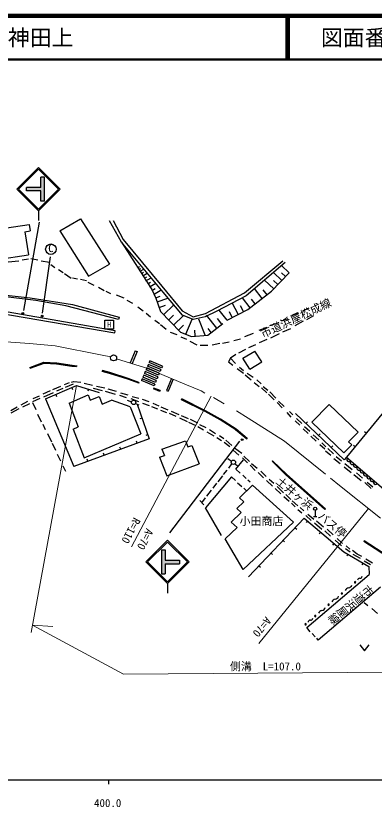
# Model space of a CAD drawing. Units: millimetres, scale not verified. Extents: x 40000 to 680000, y 20000 to 380000.
# Drawn here: x 446838 to 528793, y 198715 to 380000 of the extents above; entities that cross this region are included whole.
import ezdxf
from ezdxf.enums import TextEntityAlignment as Align

# ---------------------------------------------------------------- set-up
doc = ezdxf.new("R2010")
doc.units = ezdxf.units.MM
doc.header["$LTSCALE"] = 1000
doc.linetypes.add('CHAIN', pattern=[18.5, 12, -1.5, 3.5, -1.5])
for name, color, linetype, lineweight in [('M-BGD', 7, 'Continuous', 25), ('M-BMK', 2, 'CHAIN', 13), ('M-BMK-SRVR', 3, 'Continuous', 25), ('M-STR-HTXT', 7, 'Continuous', 13), ('M-STR-STRC', 7, 'Continuous', 25), ('M-TTL', 2, 'Continuous', 13), ('M-TTL-BAND', 7, 'Continuous', 25), ('M-TTL-LINE', 7, 'Continuous', 50), ('M-TTL-TXT', 7, 'Continuous', 50)]:
    doc.layers.add(name, color=color, linetype=linetype, lineweight=lineweight)
doc.styles.add('@ＭＳ ゴシック', font='')
doc.styles.add('ＭＳ ゴシック', font='')
doc.styles.get('@ＭＳ ゴシック').set_extended_font_data('@MS Gothic')
doc.styles.get('ＭＳ ゴシック').set_extended_font_data('MS Gothic')

msp = doc.modelspace()

# ---------------------------------------------------------------- hatches: boundary and pattern name
at = {"layer": 'M-STR-STRC'}
for points in [[(449249, 340700), (452549, 340700), (452549, 343038), (453374, 343038), (453374, 337538), (452549, 337538), (452549, 339875), (449249, 339875)], [(480167, 257644), (480992, 257644), (480992, 255306), (484292, 255306), (484292, 254481), (480992, 254481), (480992, 252144), (480167, 252144)]]:
    msp.add_hatch(color=256, dxfattribs=at).paths.add_polyline_path(points)

# ---------------------------------------------------------------- linework, layer by layer
at = {"layer": 'M-BGD'}
for p, q in [((433667, 329732), (449861, 332212)), ((449861, 332212), (450085, 330729)), ((456873, 330764), (461656, 333508)), ((461656, 333508), (468268, 323097)), ((471011, 328162), (468233, 333015)), ((469077, 333121), (471398, 328795)), ((448904, 330537), (450086, 330718)), ((448904, 330537), (449698, 325278)), ((456873, 330764), (463485, 320354)), ((480542, 316661), (471011, 328162)), ((471011, 328162), (477975, 317294)), ((471398, 328795), (480191, 318068)), ((426274, 321690), (449698, 325278)), ((447487, 323792), (445095, 323581)), ((449737, 324284), (448295, 324003)), ((451883, 324038), (450300, 324319)), ((454521, 323510), (452657, 323792)), ((455787, 322244), (454837, 322983)), ((463485, 320354), (468268, 323097)), ((499148, 316520), (507905, 323906)), ((508468, 323519), (499534, 315887)), ((509347, 321128), (507605, 322782)), ((457651, 321154), (456561, 321787)), ((474738, 322328), (475133, 322570)), ((475002, 321899), (475399, 322143)), ((475265, 321470), (476122, 321997)), ((475573, 320969), (476038, 321254)), ((475881, 320467), (476884, 321083)), ((505338, 316907), (509347, 321128)), ((507692, 319386), (505769, 321213)), ((508520, 320257), (507603, 321127)), ((459480, 319853), (457932, 320873)), ((460957, 319677), (459761, 319923)), ((463032, 319290), (461660, 319607)), ((476241, 319879), (476786, 320214)), ((476602, 319292), (477776, 320013)), ((505865, 317462), (503740, 319480)), ((506779, 318424), (505767, 319385)), ((464720, 318235), (463348, 318903)), ((467006, 316969), (465705, 317742)), ((477023, 318605), (477661, 318996)), ((477445, 317918), (478820, 318761)), ((477939, 317114), (478684, 317571)), ((477975, 317294), (478889, 315325)), ((480191, 318068), (484868, 312441)), ((503156, 315233), (501418, 317497)), ((504288, 316102), (503396, 317263)), ((451426, 314823), (443266, 315808)), ((443934, 316054), (450124, 315386)), ((468589, 316301), (467499, 316863)), ((471578, 315351), (469855, 316019)), ((478455, 316225), (480063, 317212)), ((478850, 315408), (479836, 315765)), ((484939, 311421), (480542, 316661)), ((490179, 311843), (499148, 316520)), ((499534, 315887), (492817, 312335)), ((499886, 312722), (505338, 316907)), ((450124, 315386), (459761, 313839)), ((458249, 313557), (451426, 314823)), ((459761, 313839), (470488, 310955)), ((473618, 314085), (472317, 314823)), ((478889, 315325), (479909, 312230)), ((479158, 314485), (481566, 315357)), ((479615, 313202), (481037, 313717)), ((480637, 311485), (482978, 313773)), ((497663, 311620), (496304, 314241)), ((500431, 313140), (498672, 315431)), ((501576, 314019), (500739, 315110)), ((443114, 311896), (469511, 307362)), ((469581, 307819), (443290, 312423)), ((470312, 310462), (458249, 313557)), ((475975, 312326), (474709, 313276)), ((477663, 310990), (476608, 311834)), ((479909, 312230), (484482, 307552)), ((484868, 312441), (487401, 311069)), ((487401, 311069), (490179, 311843)), ((492817, 312335), (490109, 311069)), ((495138, 310260), (493308, 312595)), ((495138, 310260), (499886, 312722)), ((496345, 310917), (495672, 312215)), ((498920, 312244), (498243, 313549)), ((511497, 311904), (509984, 311271)), ((513818, 313030), (512411, 312361)), ((467193, 310251), (469193, 310251)), ((467193, 308251), (467193, 310251)), ((469193, 310251), (469193, 308251)), ((470488, 310955), (470312, 310462)), ((479703, 309442), (478648, 310216)), ((481781, 310315), (482905, 311413)), ((482925, 309144), (485162, 311331)), ((487401, 310436), (484939, 311421)), ((485706, 307052), (487132, 310543)), ((490109, 311069), (487401, 310436)), ((490106, 306823), (488701, 310531)), ((492804, 308430), (490461, 311417)), ((493971, 309345), (492938, 310662)), ((509070, 310603), (507523, 310075)), ((512587, 310040), (510688, 308985)), ((514908, 311271), (513291, 310392)), ((469193, 308251), (467193, 308251)), ((481250, 308106), (479949, 309196)), ((484018, 308026), (485161, 309142)), ((490742, 306813), (494189, 309521)), ((491524, 307435), (490792, 308369)), ((504217, 308633), (502388, 307930)), ((506960, 309688), (504850, 308950)), ((509633, 308282), (507804, 307543)), ((469511, 307362), (469581, 307819)), ((483712, 306910), (482200, 307473)), ((484482, 307552), (486979, 306532)), ((485928, 305855), (484627, 306418)), ((486979, 306532), (490742, 306813)), ((487875, 306717), (487777, 308021)), ((501086, 307227), (499117, 306453)), ((507065, 307121), (505061, 306171)), ((488319, 304554), (486702, 305362)), ((493525, 304905), (491731, 304589)), ((495600, 305222), (494087, 304940)), ((498238, 305960), (496690, 305538)), ((501684, 304659), (500066, 303920)), ((504217, 305820), (502528, 305116)), ((490781, 304483), (489023, 304448)), ((499363, 303534), (497780, 302725)), ((498775, 301550), (501499, 303202)), ((503116, 300707), (501499, 303202)), ((495916, 301564), (495494, 300755)), ((497147, 302408), (495916, 301564)), ((495916, 301564), (497077, 300333)), ((500392, 299055), (498775, 301550)), ((450063, 299465), (453253, 300649)), ((450063, 299465), (450122, 299269)), ((450132, 299278), (453284, 300448)), ((453253, 300649), (456178, 300504)), ((453284, 300448), (456158, 300305)), ((456158, 300305), (459676, 299775)), ((456178, 300504), (459706, 299973)), ((459679, 299775), (460743, 299630)), ((459706, 299973), (460770, 299828)), ((460770, 299828), (460743, 299630)), ((495494, 300755), (496444, 299946)), ((497429, 299243), (498906, 298117)), ((497991, 299524), (498941, 298750)), ((500392, 299055), (503116, 300707)), ((466636, 298734), (466583, 298541)), ((468296, 298067), (466583, 298541)), ((468350, 298259), (466636, 298734)), ((472445, 296751), (468289, 298069)), ((472506, 296941), (468350, 298259)), ((499328, 297766), (500664, 296640)), ((499715, 298153), (501086, 297203)), ((458003, 295515), (459075, 296007)), ((458231, 294970), (460007, 295691)), ((459603, 296113), (460078, 296253)), ((460078, 296253), (461731, 296060)), ((462487, 295866), (464404, 295374)), ((474933, 295840), (472437, 296754)), ((475001, 296028), (472506, 296941)), ((475001, 296028), (474933, 295840)), ((501333, 296007), (502528, 295093)), ((501966, 296605), (502986, 295726)), ((453079, 293422), (454784, 294161)), ((453219, 292736), (455418, 293721)), ((453606, 292261), (460677, 295294)), ((455330, 294407), (457123, 295163)), ((456191, 294073), (457633, 294706)), ((459633, 294846), (459830, 294386)), ((460677, 295294), (465870, 293734)), ((463420, 294470), (463276, 293991)), ((464544, 294688), (466602, 294161)), ((465318, 295181), (467164, 294759)), ((467235, 293985), (469574, 293352)), ((467868, 294565), (469820, 293985)), ((478415, 294740), (478338, 294556)), ((479748, 293963), (478338, 294556)), ((479826, 294147), (478415, 294740)), ((479826, 294147), (479748, 293963)), ((503021, 294776), (504217, 293651)), ((503372, 295093), (504463, 294249)), ((504920, 293827), (506327, 292420)), ((450757, 291646), (452410, 292385)), ((450810, 292367), (452252, 292982)), ((453606, 292261), (460113, 276786)), ((455957, 293270), (456154, 292810)), ((459000, 291301), (463376, 293158)), ((463376, 293158), (463841, 291945)), ((463841, 291945), (465899, 292818)), ((465899, 292818), (466584, 291031)), ((466584, 291031), (468738, 291944)), ((473020, 290433), (468738, 291944)), ((470576, 293106), (472053, 292560)), ((470752, 293651), (472422, 293194)), ((472309, 291967), (473289, 291567)), ((474972, 291593), (473179, 292244)), ((473407, 292824), (474972, 292420)), ((475728, 292156), (477223, 291681)), ((484695, 292065), (484785, 292244)), ((490146, 289322), (484695, 292065)), ((490236, 289501), (484785, 292244)), ((504603, 293299), (505905, 292068)), ((445675, 289553), (447170, 290415)), ((445781, 289043), (447592, 290063)), ((448084, 290855), (449597, 291716)), ((448419, 290450), (450001, 291224)), ((450617, 291417), (451390, 289800)), ((459000, 291301), (461098, 285825)), ((473020, 290433), (475404, 284208)), ((474204, 291193), (474945, 290891)), ((474574, 291042), (477368, 283097)), ((475799, 291259), (477294, 290696)), ((477856, 290485), (479245, 289940)), ((478208, 291242), (479580, 290626)), ((480037, 290415), (481567, 289764)), ((506573, 291400), (507769, 290204)), ((506889, 291716), (508191, 290485)), ((518493, 290944), (514521, 286902)), ((518493, 290944), (525099, 284654)), ((451813, 288709), (452621, 286986)), ((479914, 289694), (481303, 289166)), ((481901, 289008), (483466, 288252)), ((482393, 289430), (484152, 288639)), ((484662, 288463), (486280, 287760)), ((493570, 287461), (490141, 289325)), ((493665, 287637), (490236, 289501)), ((508789, 289149), (509773, 288094)), ((509422, 289395), (510231, 288621)), ((521965, 278279), (510816, 288869)), ((531624, 290010), (522470, 278862)), ((452973, 286458), (453536, 285227)), ((475701, 287837), (475230, 287671)), ((484292, 287883), (486016, 287074)), ((486315, 286951), (487968, 286124)), ((486719, 287601), (488355, 286757)), ((497126, 285148), (493556, 287469)), ((497235, 285315), (493665, 287637)), ((510723, 287215), (511778, 286195)), ((511004, 287742), (512235, 286581)), ((513199, 286606), (513543, 286968)), ((514521, 286902), (521868, 279908)), ((459937, 285333), (461098, 285825)), ((459937, 285333), (462469, 278721)), ((488495, 285913), (489779, 285175)), ((488882, 286388), (490271, 285685)), ((490500, 284735), (492118, 283750)), ((491098, 285245), (492505, 284295)), ((499639, 283034), (497107, 285162)), ((499767, 283188), (497235, 285315)), ((512587, 285386), (513677, 284295)), ((512833, 285913), (514099, 284823)), ((525099, 284654), (522922, 282438)), ((527000, 284378), (526614, 284696)), ((454063, 284313), (455013, 282414)), ((477368, 283097), (460113, 276786)), ((462469, 278721), (475404, 284208)), ((477028, 284063), (476557, 283897)), ((492804, 283434), (493912, 282713)), ((493454, 283891), (494386, 283205)), ((499767, 283188), (499639, 283034)), ((514310, 283697), (515506, 282572)), ((514838, 283979), (516104, 282889)), ((516099, 283851), (516443, 284213)), ((455119, 282132), (455892, 280479)), ((470817, 280701), (470645, 281171)), ((474573, 282075), (474402, 282545)), ((480257, 280700), (485637, 282663)), ((485637, 282663), (486186, 281251)), ((486186, 281251), (487106, 281587)), ((487106, 281587), (488759, 277332)), ((494457, 282343), (495776, 281323)), ((494861, 282801), (496215, 281605)), ((498519, 279706), (496885, 280994)), ((516350, 281763), (517476, 280814)), ((516808, 282185), (517722, 281271)), ((518999, 281096), (519344, 281459)), ((523662, 281734), (521868, 279908)), ((522922, 282438), (523662, 281734)), ((524462, 281287), (524075, 281604)), ((456279, 279600), (457053, 278053)), ((467060, 279327), (466888, 279797)), ((479685, 278879), (480806, 279288)), ((480257, 280700), (480806, 279288)), ((497851, 279372), (496528, 280526)), ((517687, 280356), (518847, 279372)), ((518214, 280849), (519481, 279688)), ((463303, 277953), (463132, 278423)), ((479685, 278879), (481338, 274624)), ((495308, 278603), (496152, 277962)), ((497147, 276153), (498906, 278264)), ((498695, 278721), (499820, 277560)), ((499011, 279143), (500277, 277877)), ((500770, 277455), (502036, 276400)), ((505430, 277945), (505571, 278088)), ((508596, 274833), (505430, 277945)), ((508736, 274975), (505571, 278088)), ((519551, 278598), (520993, 277472)), ((520078, 279055), (521309, 278070)), ((521899, 278341), (521959, 278404)), ((522470, 278862), (521965, 278279)), ((522118, 277455), (523736, 276048)), ((522470, 278862), (540583, 263316)), ((457616, 276927), (458178, 275661)), ((481338, 274624), (488759, 277332)), ((494351, 274888), (495170, 275945)), ((495517, 276392), (496259, 277350)), ((496939, 277364), (497576, 276880)), ((498132, 275239), (497147, 276153)), ((500453, 277033), (501614, 275872)), ((502880, 275661), (504111, 274430)), ((521942, 276716), (523525, 275415)), ((496127, 274395), (490219, 267255)), ((493097, 273269), (494166, 274650)), ((496127, 274395), (497046, 273538)), ((499504, 274008), (498730, 274782)), ((502282, 275380), (503513, 274184)), ((504744, 273832), (505834, 272918)), ((517519, 266930), (508603, 274825)), ((517652, 267079), (508736, 274975)), ((524158, 274922), (525811, 273586)), ((524756, 275344), (526128, 274114)), ((491944, 271783), (492812, 272902)), ((497574, 273046), (498499, 272184)), ((497956, 269612), (500981, 272461)), ((500418, 273164), (499891, 273656)), ((500981, 272461), (510336, 264033)), ((504181, 273516), (505553, 272285)), ((506573, 272144), (508050, 270737)), ((526690, 273058), (528132, 271722)), ((527218, 273199), (528519, 272109)), ((490519, 269943), (491585, 271318)), ((498955, 271759), (499599, 271159)), ((506151, 271722), (507417, 270491)), ((508578, 270350), (509738, 269190)), ((488895, 268939), (489827, 267959)), ((489361, 268449), (490218, 269554)), ((497358, 267150), (498987, 268683)), ((497956, 269612), (498987, 268683)), ((508156, 269858), (509351, 268803)), ((509879, 268381), (510758, 267537)), ((510055, 268873), (511321, 267748)), ((493912, 260925), (490219, 267255)), ((497358, 267150), (498392, 266219)), ((511356, 266904), (512235, 266165)), ((511884, 267396), (512728, 266622)), ((515305, 266734), (515295, 265334)), ((517652, 267079), (517519, 266930)), ((496057, 264020), (498392, 266219)), ((500085, 251511), (512794, 264918)), ((512794, 264918), (521825, 257191)), ((513185, 265532), (514381, 264371)), ((515014, 264618), (513642, 265778)), ((514945, 265337), (515645, 265332)), ((496057, 264020), (497435, 262778)), ((498822, 253189), (510336, 264033)), ((513530, 264289), (513205, 263909)), ((515119, 263879), (516843, 262367)), ((517194, 262824), (515612, 264266)), ((494721, 260221), (497435, 262778)), ((510709, 262718), (511072, 262374)), ((516569, 261688), (516244, 261308)), ((517476, 262050), (518812, 260819)), ((519445, 261100), (518039, 262367)), ((498822, 253189), (494721, 260221)), ((507957, 259815), (508320, 259471)), ((519903, 259869), (521309, 258568)), ((521520, 259096), (520325, 260292)), ((526515, 259764), (526406, 259596)), ((531822, 256079), (526406, 259596)), ((531931, 256247), (526515, 259764)), ((519609, 259088), (519283, 258708)), ((522259, 258005), (523314, 257197)), ((523209, 257830), (522364, 258603)), ((524897, 256704), (523842, 257548)), ((505205, 256912), (505568, 256568)), ((521825, 257191), (527598, 253839)), ((522761, 256647), (522510, 256215)), ((523947, 256669), (525565, 255790)), ((525952, 256177), (524897, 256704)), ((502453, 254009), (502816, 253665)), ((526221, 254639), (525970, 254206)), ((526515, 255121), (527921, 254277)), ((528449, 254594), (526866, 255544)), ((527598, 253839), (527675, 251991)), ((513361, 239857), (527675, 251991)), ((530208, 249107), (515963, 236974)), ((527351, 244818), (526490, 245539)), ((529547, 243114), (528229, 244203)), ((514170, 238873), (513361, 239857)), ((515295, 237747), (514627, 238521)), ((515963, 236974), (515682, 237396)), ((525520, 235921), (526569, 234519)), ((526569, 234519), (527620, 235918))]:
    msp.add_line(p, q, dxfattribs=at)
for centre, radius in [((473776, 291451), 500), ((498608, 282902), 200), ((496591, 277724), 500), ((515308, 267084), 350)]:
    msp.add_circle(centre, radius, dxfattribs=at)
for centre, radius, start, end in [((523047, 278366), 500, 139.36208, 319.36208), ((523806, 277715), 500, 139.36208, 319.36208), ((524565, 277063), 500, 139.36208, 319.36208), ((525324, 276412), 500, 139.36208, 319.36208), ((526083, 275761), 500, 139.36208, 319.36208), ((526842, 275110), 500, 139.36208, 319.36208), ((527600, 274458), 500, 139.36208, 319.36208), ((528359, 273807), 500, 139.36208, 319.36208), ((529118, 273156), 500, 139.36208, 319.36208), ((524435, 250227), 150, 0, 180), ((524435, 250227), 150, 180, 0), ((525467, 250653), 493, 84.40684, 176.22663), ((525564, 251634), 493, 264.40684, 356.22663), ((523053, 248059), 908, 96.91825, 163.71522), ((522834, 249863), 908, 276.91825, 343.71522), ((519784, 247275), 908, 276.91825, 343.71522), ((521419, 247667), 150, 0, 180), ((521419, 247667), 150, 180, 0), ((518369, 245079), 150, 0, 180), ((518369, 245079), 150, 180, 0), ((520003, 245471), 908, 96.91825, 163.71522), ((516953, 242883), 908, 96.91825, 163.71522), ((516735, 244687), 908, 276.91825, 343.71522), ((514157, 241055), 493, 84.40684, 176.22663), ((514254, 242037), 493, 264.40684, 356.22663), ((515319, 242491), 150, 0, 180), ((515319, 242491), 150, 180, 0), ((513125, 240630), 150, 0, 180), ((513125, 240630), 150, 180, 0)]:
    msp.add_arc(centre, radius, start, end, dxfattribs=at)
at = {"layer": 'M-BMK'}
for p, q in [((443565, 305382), (449926, 304952)), ((449926, 304952), (455837, 304379)), ((455837, 304379), (466569, 302274)), ((466569, 302274), (468528, 301863)), ((469864, 301444), (476301, 299404)), ((476301, 299404), (478429, 298627)), ((478429, 298627), (485890, 295482)), ((485890, 295482), (489188, 294087)), ((490092, 293570), (489188, 294087)), ((494516, 291107), (492053, 292541)), ((499992, 287855), (497290, 289528)), ((499992, 287855), (508284, 282544)), ((508284, 282544), (520851, 272434)), ((520851, 272434), (533208, 262535))]:
    msp.add_line(p, q, dxfattribs=at)
at = {"layer": 'M-BMK-SRVR'}
msp.add_circle((469195, 301650), 700, dxfattribs=at)
at = {"layer": 'M-STR-HTXT'}
for p, q in [((450356, 238705), (460677, 295294)), ((491499, 292907), (473315, 258364)), ((502451, 236199), (527502, 267106)), ((471489, 229157), (450668, 240415)), ((450668, 240415), (455319, 240112)), ((535213, 229648), (471489, 229157))]:
    msp.add_line(p, q, dxfattribs=at)
at = {"layer": 'M-STR-STRC'}
for p, q in [((447050, 340288), (452000, 345238)), ((447439, 340288), (452000, 344850)), ((456950, 340288), (452000, 345238)), ((456561, 340288), (452000, 344850)), ((453374, 343038), (452549, 343038)), ((452549, 340700), (452549, 343038)), ((453374, 337538), (453374, 343038)), ((447050, 340288), (452000, 335338)), ((447439, 340288), (452000, 335727)), ((449249, 339875), (449249, 340700)), ((452549, 340700), (449249, 340700)), ((452549, 339875), (449249, 339875)), ((452000, 335727), (456561, 340288)), ((452000, 335338), (456950, 340288)), ((452549, 337538), (452549, 339875)), ((453374, 337538), (452549, 337538)), ((452000, 335338), (452000, 333138)), ((452147, 332698), (448566, 312478)), ((454674, 324764), (452849, 311846)), ((474155, 303231), (472995, 300496)), ((474585, 303095), (473409, 300321)), ((474155, 303231), (474585, 303095)), ((477492, 300984), (477316, 300570)), ((480348, 299773), (477492, 300984)), ((476789, 299327), (476614, 298913)), ((479654, 298112), (476789, 299327)), ((477141, 300156), (476965, 299742)), ((479828, 298527), (476965, 299742)), ((480001, 298943), (477141, 300156)), ((480175, 299358), (477316, 300570)), ((480348, 299773), (480175, 299358)), ((476086, 297670), (475911, 297256)), ((478961, 296451), (476086, 297670)), ((476438, 298499), (476262, 298084)), ((479134, 296866), (476262, 298084)), ((479308, 297282), (476438, 298499)), ((479481, 297697), (476614, 298913)), ((479654, 298112), (479481, 297697)), ((480001, 298943), (479828, 298527)), ((475735, 296842), (475559, 296427)), ((478440, 295205), (475559, 296427)), ((478614, 295621), (475735, 296842)), ((478787, 296036), (475911, 297256)), ((478614, 295621), (478440, 295205)), ((478961, 296451), (478787, 296036)), ((479308, 297282), (479134, 296866)), ((482418, 296946), (481262, 294177)), ((482834, 296772), (481677, 294003)), ((481262, 294177), (481677, 294003)), ((482091, 261593), (498099, 282586)), ((476593, 254895), (481543, 259845)), ((476982, 254895), (481543, 259456)), ((486493, 254894), (481543, 259845)), ((486104, 254894), (481543, 259456)), ((480167, 257644), (480992, 257644)), ((480167, 257644), (480167, 252144)), ((480992, 257644), (480992, 255306)), ((476593, 254895), (481543, 249944)), ((476982, 254895), (481543, 250333)), ((480992, 255306), (484292, 255306)), ((480992, 254481), (484292, 254481)), ((480992, 254481), (480992, 252144)), ((481543, 249944), (486493, 254894)), ((481543, 250333), (486104, 254894)), ((484292, 255306), (484292, 254481)), ((480167, 252144), (480992, 252144)), ((481543, 249944), (481543, 247744))]:
    msp.add_line(p, q, dxfattribs=at)
for centre, radius in [((454851, 326538), 1200), ((448426, 311846), 200), ((452849, 311214), 200)]:
    msp.add_circle(centre, radius, dxfattribs=at)
at = {"layer": 'M-TTL', "lineweight": 140}
msp.add_line((680000, 380000), (40000, 380000), dxfattribs=at)
at = {"layer": 'M-TTL-BAND'}
for p, q in [((40000, 205000), (579000, 205000)), ((468000, 205000), (468000, 204000))]:
    msp.add_line(p, q, dxfattribs=at)
at = {"layer": 'M-TTL-LINE'}
for p, q in [((508747, 380000), (508747, 370000)), ((509247, 380000), (509247, 370000)), ((40000, 370000), (680000, 370000))]:
    msp.add_line(p, q, dxfattribs=at)

# ---------------------------------------------------------------- texts
at = {"layer": 'M-BGD', "style": 'ＭＳ ゴシック'}
msp.add_text('市道浜屋松成線', height=1833, rotation=25.269, dxfattribs=at).set_placement((503601, 305665), align=Align.BOTTOM_LEFT)
msp.add_text('H', height=1320, dxfattribs=at).set_placement((468193, 308251), align=Align.BOTTOM_CENTER)
msp.add_text('土井ヶ浜\u3000バス停', height=1833, rotation=320.156, dxfattribs=at).set_placement((513480, 266285), align=Align.BOTTOM_CENTER)
msp.add_text('小田商店', height=1833, dxfattribs=at).set_placement((503010, 264239), align=Align.MIDDLE_CENTER)
at = {"layer": 'M-BGD', "style": '@ＭＳ ゴシック'}
msp.add_text('市道浜屋線', height=1833, rotation=219.538, dxfattribs=at).set_placement((517691, 242241), align=Align.BOTTOM_RIGHT)
at = {"layer": 'M-STR-HTXT', "style": 'ＭＳ ゴシック'}
for s, rotation, p in [('R=110', 242.278, (473185, 262059)), ('A=70', 243.251, (476421, 260089)), ('A=70', 231.307, (503150, 239972))]:
    msp.add_text(s, height=1833, rotation=rotation, dxfattribs=at).set_placement(p, align=Align.MIDDLE_CENTER)
msp.add_text('側溝\u3000L=107.0', height=1833, dxfattribs=at).set_placement((503924, 230968), align=Align.MIDDLE_CENTER)
at = {"layer": 'M-STR-STRC', "style": 'ＭＳ ゴシック'}
msp.add_text('C', height=1833, rotation=356.111, dxfattribs=at).set_placement((454769, 325341), align=Align.BOTTOM_CENTER)
at = {"layer": 'M-TTL-BAND', "style": 'ＭＳ ゴシック'}
msp.add_text('400.0', height=1833, dxfattribs=at).set_placement((467844, 198195), align=Align.BOTTOM_CENTER)
at = {"layer": 'M-TTL-TXT', "style": 'ＭＳ ゴシック'}
msp.add_text('下関市豊北町大字神田上', height=3666, dxfattribs=at).set_placement((405024, 375000), align=Align.MIDDLE_LEFT)
msp.add_text('図面番号', height=3666, dxfattribs=at).set_placement((526622, 375000), align=Align.MIDDLE_CENTER)

doc.saveas('drawing.dxf')
